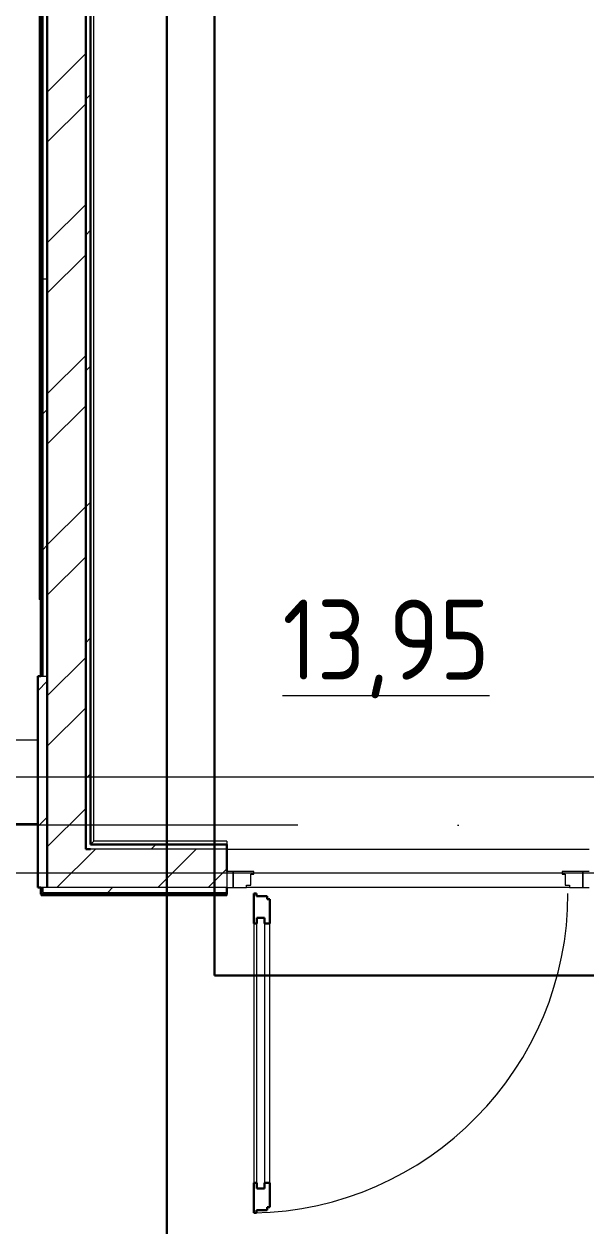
# Model space of a CAD drawing. Header units: millimetres. Extents: x -259793 to 1187961, y -549744 to 43070.
# Drawn here: x 258158 to 259911, y -10415 to -6662 of the extents above; entities that cross this region are included whole.
import ezdxf

# ---------------------------------------------------------------- set-up
doc = ezdxf.new("R2010")
doc.units = ezdxf.units.MM
doc.linetypes.add('ADSK_Линия сетки', pattern=[25, 20, -2.5, 0, -2.5])
doc.linetypes.add('ADSK_Сверху', pattern=[450, 300, -150])
for name, color, linetype, lineweight in [('Двери', 252, 'Continuous', 9), ('Линии', 7, 'Continuous', 9), ('лс', 5, 'Continuous', 30), ('Марки помещений', 252, 'Continuous', 20), ('Ограждение', 252, 'Continuous', 9), ('Оси', 252, 'Continuous', 9), ('Сантехника', 252, 'Continuous', 9), ('Стены наружные', 7, 'Continuous', 18), ('Стены штриховка', 7, 'Continuous', 9)]:
    doc.layers.add(name, color=color, linetype=linetype, lineweight=lineweight)
doc.layers.add('Двери открывание', color=7, linetype='Continuous', lineweight=9, true_color=0xc0c0c0)
doc.styles.add('GOST Common_2', font='', dxfattribs={"width": 0.9, "height": 250})
doc.styles.get('GOST Common_2').set_extended_font_data('GOST type B')

# ---------------------------------------------------------------- blocks, each defined once
blk = doc.blocks.new('3 этаж')
at = {"layer": 'Двери', "color": 251, "true_color": 0x636466}
for p, q in [((258790.8, -9308.4), (258790.8, -9358.4)), ((258810.8, -9308.4), (258790.8, -9308.4)), ((258810.8, -9358.4), (258810.8, -9308.4)), ((258874.8, -9308.4), (258810.8, -9308.4)), ((258810.8, -9308.4), (258810.8, -9358.4)), ((258865.8, -9350.4), (258865.8, -9316.4)), ((258865.8, -9316.4), (258874.8, -9316.4)), ((258874.8, -9316.4), (258874.8, -9308.4)), ((259900.8, -9308.4), (259836.8, -9308.4)), ((259836.8, -9308.4), (259836.8, -9316.4)), ((259836.8, -9316.4), (259845.8, -9316.4)), ((259845.8, -9316.4), (259845.8, -9350.4)), ((259920.8, -9308.4), (259900.8, -9308.4)), ((259900.8, -9308.4), (259900.8, -9358.4)), ((259900.8, -9358.4), (259900.8, -9308.4)), ((258790.8, -9358.4), (258810.8, -9358.4)), ((258810.8, -9358.4), (258851.8, -9358.4)), ((258851.8, -9358.4), (258851.8, -9350.4)), ((258851.8, -9350.4), (258865.8, -9350.4)), ((259845.8, -9350.4), (259859.8, -9350.4)), ((259859.8, -9350.4), (259859.8, -9358.4)), ((259859.8, -9358.4), (259900.8, -9358.4)), ((259900.8, -9358.4), (259920.8, -9358.4)), ((258883.8, -9452.4), (258907.8, -9452.4)), ((258883.8, -10298.4), (258883.8, -9452.4)), ((258907.8, -9452.4), (258907.8, -10298.4)), ((258874.8, -9470.4), (258874.8, -10280.4)), ((258924.8, -10280.4), (258924.8, -9470.4)), ((258907.8, -10298.4), (258883.8, -10298.4))]:
    blk.add_line(p, q, dxfattribs=at)
at = {"layer": 'Двери', "color": 251, "lineweight": 30, "true_color": 0x636466}
for p, q in [((258882.8, -9376.4), (258874.8, -9376.4)), ((258874.8, -9376.4), (258874.8, -9470.4)), ((258882.8, -9385.4), (258882.8, -9376.4)), ((258916.8, -9385.4), (258882.8, -9385.4)), ((258916.8, -9394.4), (258916.8, -9385.4)), ((258924.8, -9394.4), (258916.8, -9394.4)), ((258924.8, -9470.4), (258924.8, -9394.4)), ((258883.8, -9452.4), (258883.8, -9470.4)), ((258907.8, -9452.4), (258883.8, -9452.4)), ((258907.8, -9470.4), (258907.8, -9452.4)), ((258883.8, -9470.4), (258874.8, -9470.4)), ((258924.8, -9470.4), (258907.8, -9470.4)), ((258874.8, -10280.4), (258874.8, -10374.4)), ((258883.8, -10280.4), (258874.8, -10280.4)), ((258883.8, -10298.4), (258883.8, -10280.4)), ((258907.8, -10280.4), (258907.8, -10298.4)), ((258924.8, -10280.4), (258907.8, -10280.4)), ((258924.8, -10356.4), (258924.8, -10280.4)), ((258907.8, -10298.4), (258883.8, -10298.4)), ((258916.8, -10365.4), (258916.8, -10356.4)), ((258916.8, -10356.4), (258924.8, -10356.4)), ((258874.8, -10374.4), (258882.8, -10374.4)), ((258882.8, -10374.4), (258882.8, -10365.4)), ((258882.8, -10365.4), (258916.8, -10365.4))]:
    blk.add_line(p, q, dxfattribs=at)
at = {"layer": 'Двери открывание', "color": 251, "true_color": 0x636466}
blk.add_arc((258856.8, -9376.4), 998, 271.0334, 0, dxfattribs=at)
at = {"layer": 'Линии', "color": 251, "linetype": 'ADSK_Сверху', "ltscale": 200, "true_color": 0x636466}
for p, q in [((261350.8, -9013.4), (250490.8, -9013.4)), ((261350.8, -9313.4), (250490.8, -9313.4))]:
    blk.add_line(p, q, dxfattribs=at)
at = {"layer": 'Ограждение', "color": 251, "true_color": 0x636466}
for p, q in [((258375.8, -9213.3), (258375.8, -3163.4)), ((258205.8, -4363.4), (258205.8, -8458.4)), ((258210.8, -8458.4), (258205.8, -8458.4)), ((258375.8, -9213.3), (258365.8, -9223.3)), ((258365.8, -9223.3), (258790.8, -9223.3)), ((258790.8, -9213.3), (258375.8, -9213.3)), ((258790.8, -9213.3), (258790.8, -9223.3)), ((258211.8, -9383.4), (258211.8, -9378.4)), ((258790.8, -9378.4), (258790.8, -9383.4)), ((258211.8, -9383.4), (258790.8, -9383.4))]:
    blk.add_line(p, q, dxfattribs=at)
at = {"layer": 'Оси', "color": 251, "linetype": 'ADSK_Линия сетки', "ltscale": 200, "true_color": 0x636466}
blk.add_line((314013.1, -9163.4), (237073.5, -9163.4), dxfattribs=at)
at = {"layer": 'Сантехника', "color": 251, "true_color": 0x636466}
for p, q in [((258200.8, -8898.4), (257840.8, -8898.4)), ((257840.8, -9158.4), (258200.8, -9158.4))]:
    blk.add_line(p, q, dxfattribs=at)
at = {"layer": 'Стены наружные', "color": 251, "lineweight": 30, "true_color": 0x636466}
for p, q in [((258210.8, -3148.4), (258210.8, -8698.4)), ((258215.8, -8698.4), (258215.8, -3143.4)), ((258230.8, -3138.4), (258230.8, -9358.4)), ((258350.8, -9238.4), (258350.8, -3138.4)), ((258365.8, -9223.4), (258365.8, -3143.4)), ((258200.8, -8698.4), (258200.8, -9358.4)), ((258210.8, -8698.4), (258200.8, -8698.4)), ((258790.8, -9223.4), (258365.8, -9223.4)), ((258790.8, -9308.4), (258790.8, -9223.4)), ((258365.8, -9238.4), (258350.8, -9238.4)), ((258200.8, -9358.4), (258210.8, -9358.4)), ((258210.8, -9358.4), (258210.8, -9378.4)), ((258210.8, -9378.4), (258790.8, -9378.4)), ((258215.8, -9358.4), (258215.8, -9373.4)), ((258790.8, -9378.4), (258790.8, -9358.4))]:
    blk.add_line(p, q, dxfattribs=at)
at = {"layer": 'Стены наружные', "color": 251, "linetype": 'Continuous', "lineweight": 9, "true_color": 0x636466}
for p, q in [((258210.8, -6683.1), (258215.8, -6678.1)), ((258210.8, -6753.8), (258215.8, -6748.8)), ((258230.8, -6874), (258350.8, -6754)), ((258210.8, -6824.5), (258215.8, -6819.5)), ((258210.8, -6895.2), (258215.8, -6890.2)), ((258350.8, -6896.6), (258365.8, -6881.6)), ((258230.8, -7031.1), (258350.8, -6911.1)), ((258210.8, -6965.9), (258215.8, -6960.9)), ((258210.8, -7036.6), (258215.8, -7031.6)), ((258210.8, -7107.3), (258215.8, -7102.3)), ((258210.8, -7178), (258215.8, -7173)), ((258230.8, -7345.4), (258350.8, -7225.4)), ((258210.8, -7248.7), (258215.8, -7243.7)), ((258210.8, -7319.5), (258215.8, -7314.5)), ((258350.8, -7320.9), (258365.8, -7305.9)), ((258210.8, -7390.2), (258215.8, -7385.2)), ((258230.8, -7502.6), (258350.8, -7382.6)), ((258210.8, -7460.9), (258215.8, -7455.9)), ((258210.8, -7531.6), (258215.8, -7526.6)), ((258210.8, -7602.3), (258215.8, -7597.3)), ((258210.8, -7673), (258215.8, -7668)), ((258230.8, -7816.9), (258350.8, -7696.9)), ((258350.8, -7745.1), (258365.8, -7730.1)), ((258210.8, -7743.7), (258215.8, -7738.7)), ((258210.8, -7814.4), (258215.8, -7809.4)), ((258210.8, -7885.1), (258215.8, -7880.1)), ((258215.8, -7880.1), (258230.8, -7865.1)), ((258230.8, -7974), (258350.8, -7854)), ((258210.8, -7955.9), (258215.8, -7950.9)), ((258210.8, -8026.6), (258215.8, -8021.6)), ((258210.8, -8097.3), (258215.8, -8092.3)), ((258210.8, -8168), (258215.8, -8163)), ((258230.8, -8288.3), (258350.8, -8168.3)), ((258350.8, -8169.4), (258365.8, -8154.4)), ((258210.8, -8238.7), (258215.8, -8233.7)), ((258215.8, -8304.4), (258230.8, -8289.4)), ((258210.8, -8309.4), (258215.8, -8304.4)), ((258230.8, -8445.5), (258350.8, -8325.5)), ((258210.8, -8380.1), (258215.8, -8375.1)), ((258210.8, -8450.8), (258215.8, -8445.8)), ((258210.8, -8521.5), (258215.8, -8516.5)), ((258210.8, -8592.3), (258215.8, -8587.3)), ((258350.8, -8593.7), (258365.8, -8578.7)), ((258210.8, -8663), (258215.8, -8658)), ((258230.8, -8759.8), (258350.8, -8639.8)), ((258200.8, -8743.7), (258230.8, -8713.7)), ((258230.8, -8917), (258350.8, -8797)), ((258350.8, -9017.9), (258365.8, -9002.9)), ((258230.8, -9231.3), (258350.8, -9111.3)), ((258200.8, -9167.9), (258230.8, -9137.9)), ((258554.5, -9238.4), (258569.5, -9223.4)), ((258260.8, -9358.4), (258380.8, -9238.4)), ((258575.1, -9358.4), (258695.1, -9238.4)), ((258732.2, -9358.4), (258790.8, -9299.9)), ((258210.8, -9370.1), (258215.8, -9365.1)), ((258273.1, -9378.4), (258278.1, -9373.4)), ((258343.8, -9378.4), (258348.8, -9373.4)), ((258414.5, -9378.4), (258419.5, -9373.4)), ((258419.5, -9373.4), (258434.5, -9358.4)), ((258485.2, -9378.4), (258490.2, -9373.4)), ((258556, -9378.4), (258561, -9373.4)), ((258626.7, -9378.4), (258631.7, -9373.4)), ((258697.4, -9378.4), (258702.4, -9373.4)), ((258768.1, -9378.4), (258773.1, -9373.4))]:
    blk.add_line(p, q, dxfattribs=at)
at = {"layer": 'Стены наружные', "color": 251, "true_color": 0x636466}
for p, q in [((258790.8, -9238.4), (259920.8, -9238.4)), ((259859.8, -9358.4), (258851.8, -9358.4))]:
    blk.add_line(p, q, dxfattribs=at)
at = {"layer": 'Стены штриховка', "color": 251, "true_color": 0x636466}
for p, q in [((258230.8, -7458.4), (258215.8, -7458.4)), ((258210.8, -8698.4), (258230.8, -8698.4)), ((258790.8, -9238.4), (258365.8, -9238.4)), ((258790.8, -9358.4), (258210.8, -9358.4)), ((258215.8, -9373.4), (258790.8, -9373.4))]:
    blk.add_line(p, q, dxfattribs=at)
at = {"layer": 'Марки помещений', "color": 251, "true_color": 0x636466, "style": 'GOST Common_2', "width": 0.9}
blk.add_text('%%U13,95', height=250, dxfattribs=at).set_placement((258964.4, -8709))

msp = doc.modelspace()

# ---------------------------------------------------------------- linework, layer by layer
at = {"layer": 'лс'}
for p, q in [((258603.53027, -3711.17647), (258603.53027, -10505.89148)), ((258752.54597, -9633.35632), (258752.54597, -3953.02919)), ((271515.62863, -9633.35632), (258752.54597, -9633.35632))]:
    msp.add_line(p, q, dxfattribs=at)

# ---------------------------------------------------------------- block references
msp.add_blockref('3 этаж', (0, 0))

doc.saveas('drawing.dxf')
